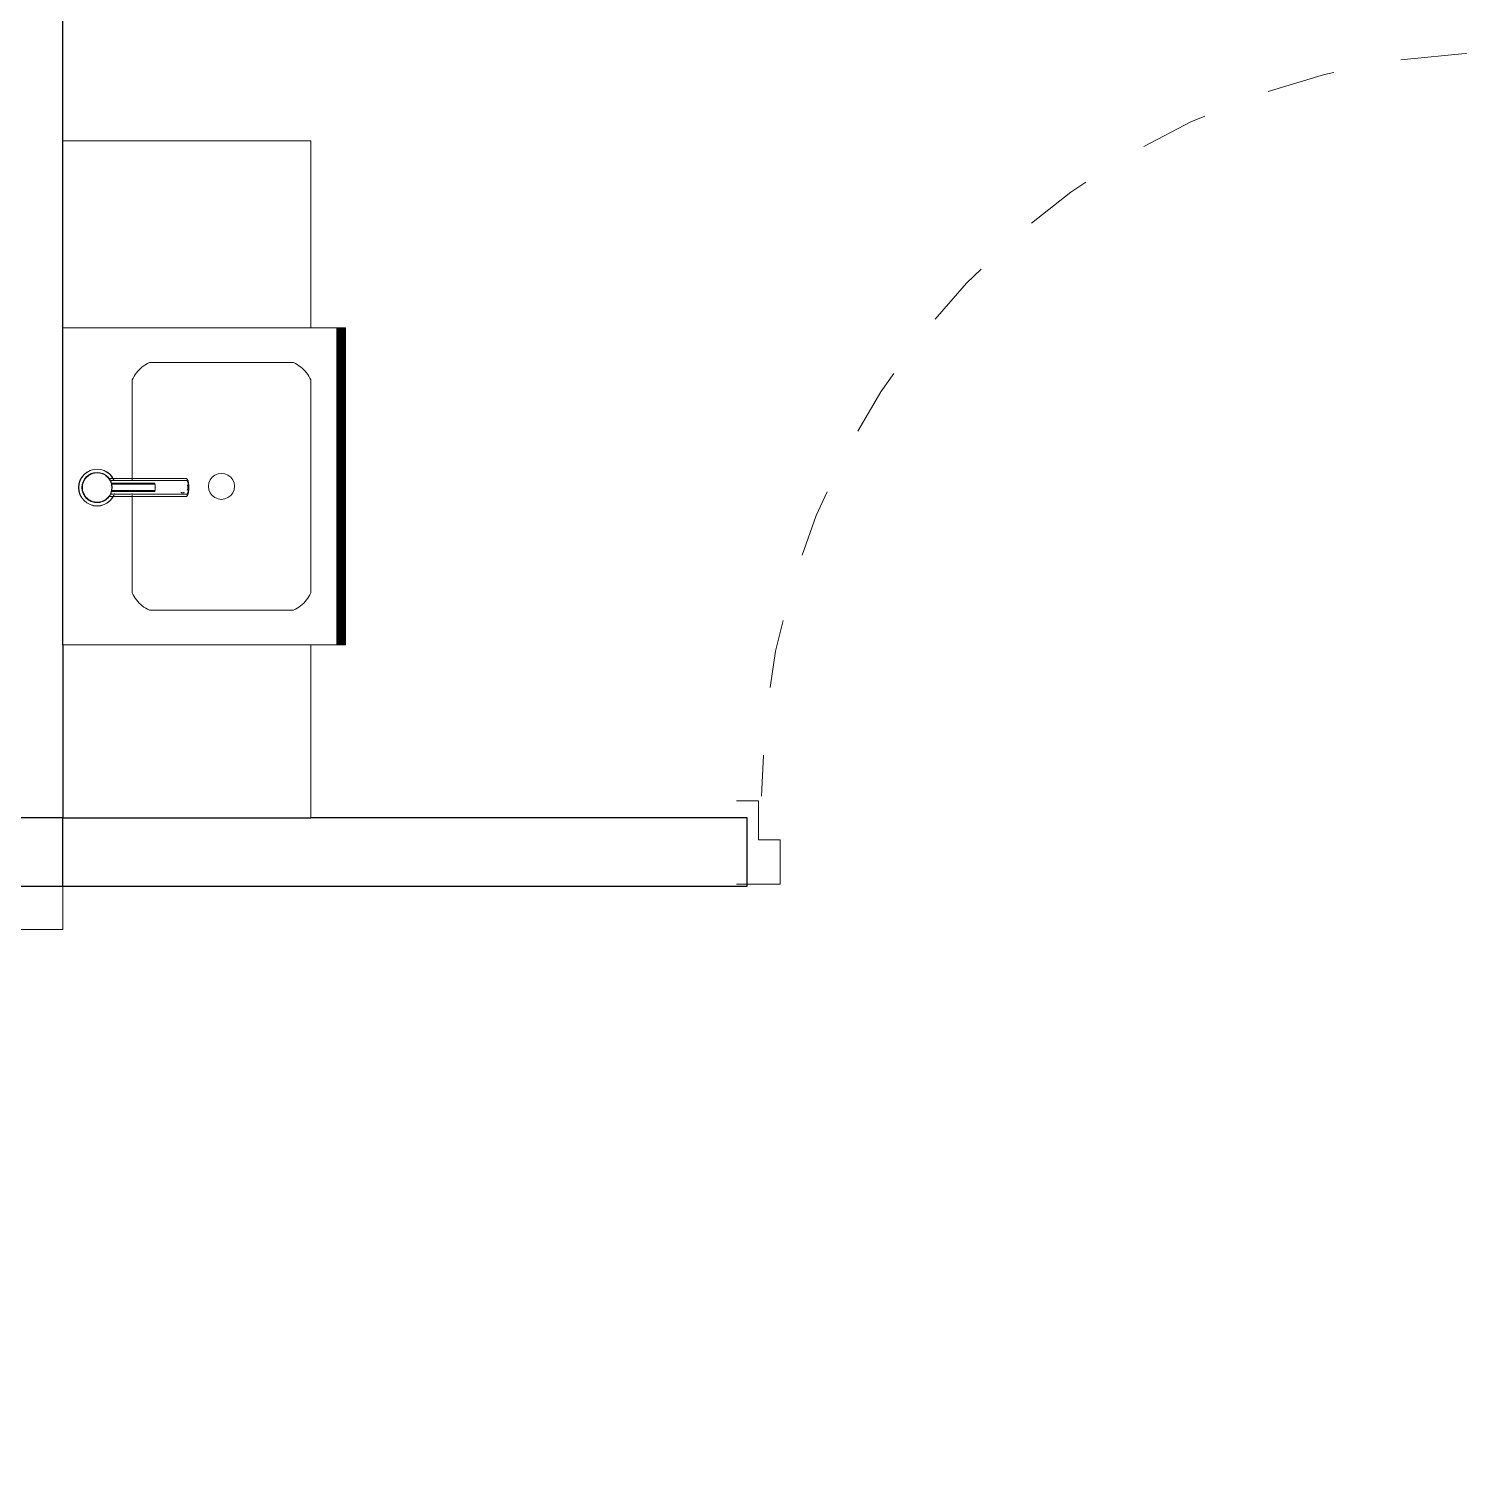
# Model space of a CAD drawing. Header units: metres. Extents: x 6.9 to 88.2, y -7.2 to 15.9.
# Drawn here: x 33.315 to 35.415, y 8.045 to 10.154 of the extents above; entities that cross this region are included whole.
import ezdxf

# ---------------------------------------------------------------- set-up
doc = ezdxf.new("R2010")
doc.units = ezdxf.units.M
doc.linetypes.add('HIDDEN2', pattern=[0.1875, 0.125, -0.0625])
doc.layers.get('0').update_dxf_attribs({"lineweight": 9})
doc.layers.add('A-DOOR', color=1, linetype='Continuous', lineweight=9)
doc.layers.add('walls', color=6, linetype='Continuous')

# ---------------------------------------------------------------- blocks, each defined once
blk = doc.blocks.new('*U39')
at = {"color": 150}
blk.add_lwpolyline([(-0.0277, 0.1), (-0.0277, 0.8947), (-0.0677, 0.8947), (-0.0677, 0.1)], close=True, dxfattribs=at)
for points in [[(-0.85, 0), (-0.7977, 0), (-0.7977, 0.0529), (-0.8239, 0.0529), (-0.8239, 0.1), (-0.85, 0.1)], [(0, 0), (-0.0523, 0), (-0.0523, 0.0529), (-0.0261, 0.0529), (-0.0261, 0.1), (0, 0.1)]]:
    blk.add_lwpolyline(points, dxfattribs=at)
at = {"color": 252, "linetype": 'HIDDEN2', "ltscale": 0.04}
blk.add_arc((-0.0247, 0.0944), 0.7987, 92.8154, 180, dxfattribs=at)
blk = doc.blocks.new('*U41')
at = {"color": 150}
blk.add_lwpolyline([(-0.0277, 0.1), (-0.0277, 0.9947), (-0.0677, 0.9947), (-0.0677, 0.1)], close=True, dxfattribs=at)
for points in [[(-0.95, 0), (-0.8977, 0), (-0.8977, 0.0529), (-0.9239, 0.0529), (-0.9239, 0.1), (-0.95, 0.1)], [(0, 0), (-0.0523, 0), (-0.0523, 0.0529), (-0.0261, 0.0529), (-0.0261, 0.1), (0, 0.1)]]:
    blk.add_lwpolyline(points, dxfattribs=at)
at = {"color": 252, "linetype": 'HIDDEN2', "ltscale": 0.04}
blk.add_arc((-0.0276, 0.1056), 0.8927, 92.8154, 180, dxfattribs=at)
blk = doc.blocks.new('secondfloor')
for p, q in [((33.7295, 9.9895), (33.3655, 9.9895)), ((33.7295, 9.7149), (33.7295, 9.9895)), ((33.3655, 9.7149), (33.7295, 9.7149)), ((33.7295, 9.7149), (33.7676, 9.7149)), ((33.7676, 9.7149), (33.7676, 9.2501)), ((33.7689, 9.7149), (33.7676, 9.7149)), ((33.7703, 9.7149), (33.7689, 9.7149)), ((33.7689, 9.7149), (33.7689, 9.2501)), ((33.7715, 9.7149), (33.7703, 9.7149)), ((33.7703, 9.7149), (33.7703, 9.2501)), ((33.7728, 9.7149), (33.7715, 9.7149)), ((33.7715, 9.7149), (33.7715, 9.2501)), ((33.7739, 9.7149), (33.7728, 9.7149)), ((33.7728, 9.7149), (33.7728, 9.2501)), ((33.7751, 9.7149), (33.7739, 9.7149)), ((33.7739, 9.7149), (33.7739, 9.2501)), ((33.7761, 9.7149), (33.7751, 9.7149)), ((33.7751, 9.7149), (33.7751, 9.2501)), ((33.7771, 9.7149), (33.7761, 9.7149)), ((33.7761, 9.7149), (33.7761, 9.2501)), ((33.778, 9.7149), (33.7771, 9.7149)), ((33.7771, 9.7149), (33.7771, 9.2501)), ((33.7788, 9.7149), (33.778, 9.7149)), ((33.778, 9.7149), (33.778, 9.2501)), ((33.7796, 9.7149), (33.7788, 9.7149)), ((33.7788, 9.7149), (33.7788, 9.2501)), ((33.7803, 9.7149), (33.7796, 9.7149)), ((33.7796, 9.7149), (33.7796, 9.2501)), ((33.7803, 9.7149), (33.7803, 9.2501)), ((33.4821, 9.6577), (33.4846, 9.6595)), ((33.4846, 9.6595), (33.4871, 9.6612)), ((33.4871, 9.6612), (33.4898, 9.6627)), ((33.4898, 9.6627), (33.4925, 9.6641)), ((33.7041, 9.6641), (33.4925, 9.6641)), ((33.7041, 9.6641), (33.7068, 9.6627)), ((33.7068, 9.6627), (33.7095, 9.6612)), ((33.7095, 9.6612), (33.712, 9.6595)), ((33.712, 9.6595), (33.7145, 9.6577)), ((33.4671, 9.6387), (33.4685, 9.6414)), ((33.4671, 9.6387), (33.4671, 9.4939)), ((33.4685, 9.6414), (33.47, 9.6441)), ((33.47, 9.6441), (33.4717, 9.6466)), ((33.4717, 9.6466), (33.4735, 9.6491)), ((33.4735, 9.6491), (33.4755, 9.6514)), ((33.4755, 9.6514), (33.4776, 9.6536)), ((33.4776, 9.6536), (33.4798, 9.6557)), ((33.4798, 9.6557), (33.4821, 9.6577)), ((33.7145, 9.6577), (33.7168, 9.6557)), ((33.7168, 9.6557), (33.719, 9.6536)), ((33.719, 9.6536), (33.7211, 9.6514)), ((33.7211, 9.6514), (33.7231, 9.6491)), ((33.7231, 9.6491), (33.7249, 9.6466)), ((33.7249, 9.6466), (33.7266, 9.6441)), ((33.7266, 9.6441), (33.7281, 9.6414)), ((33.7281, 9.6414), (33.7295, 9.6387)), ((33.7295, 9.6387), (33.7295, 9.3263)), ((33.3907, 9.4911), (33.3891, 9.486)), ((33.3911, 9.491), (33.3895, 9.486)), ((33.3932, 9.4958), (33.3907, 9.4911)), ((33.3935, 9.4956), (33.3911, 9.491)), ((33.3966, 9.5), (33.3932, 9.4958)), ((33.3969, 9.4997), (33.3935, 9.4956)), ((33.3971, 9.493), (33.3952, 9.4892)), ((33.3978, 9.4927), (33.3958, 9.489)), ((33.396, 9.4903), (33.3972, 9.4923)), ((33.396, 9.4903), (33.3967, 9.4917)), ((33.4007, 9.5034), (33.3966, 9.5)), ((33.3967, 9.4917), (33.3973, 9.4929)), ((33.3967, 9.4917), (33.3972, 9.4923)), ((33.4009, 9.503), (33.3969, 9.4997)), ((33.3997, 9.4963), (33.3971, 9.493)), ((33.3972, 9.4923), (33.3982, 9.4938)), ((33.3972, 9.4923), (33.3975, 9.493)), ((33.3973, 9.4929), (33.3998, 9.4962)), ((33.3975, 9.493), (33.3982, 9.4938)), ((33.3985, 9.4935), (33.3978, 9.4927)), ((33.3982, 9.4938), (33.3996, 9.4956)), ((33.3982, 9.4938), (33.3989, 9.4949)), ((33.4, 9.4954), (33.3985, 9.4935)), ((33.3993, 9.4946), (33.3985, 9.4935)), ((33.3989, 9.4949), (33.3996, 9.4956)), ((33.4, 9.4954), (33.3993, 9.4946)), ((33.3996, 9.4956), (33.4009, 9.4969)), ((33.3996, 9.4956), (33.4002, 9.4963)), ((33.4034, 9.4991), (33.3997, 9.4963)), ((33.4001, 9.4963), (33.3997, 9.4963)), ((33.3998, 9.4962), (33.4001, 9.4963)), ((33.4005, 9.496), (33.4, 9.4954)), ((33.4001, 9.4963), (33.4012, 9.4971)), ((33.4002, 9.4963), (33.4001, 9.4963)), ((33.4002, 9.4963), (33.4009, 9.4969)), ((33.4012, 9.4965), (33.4005, 9.496)), ((33.4054, 9.5059), (33.4007, 9.5034)), ((33.4056, 9.5055), (33.4009, 9.503)), ((33.4009, 9.4969), (33.4012, 9.4971)), ((33.403, 9.4981), (33.4012, 9.4965)), ((33.4012, 9.4971), (33.4017, 9.4976)), ((33.4012, 9.4971), (33.4017, 9.4975)), ((33.4019, 9.4973), (33.4012, 9.4965)), ((33.4017, 9.4975), (33.4035, 9.4989)), ((33.4017, 9.4976), (33.4028, 9.4984)), ((33.4017, 9.4975), (33.4028, 9.4984)), ((33.403, 9.4981), (33.4019, 9.4973)), ((33.4028, 9.4984), (33.4039, 9.4992)), ((33.4028, 9.4984), (33.4036, 9.4991)), ((33.4038, 9.4987), (33.403, 9.4981)), ((33.4048, 9.4998), (33.4034, 9.4991)), ((33.4035, 9.4989), (33.4047, 9.4995)), ((33.4036, 9.4991), (33.4039, 9.4992)), ((33.4044, 9.499), (33.4038, 9.4987)), ((33.4039, 9.4992), (33.4042, 9.4994)), ((33.4042, 9.4994), (33.4063, 9.5005)), ((33.4042, 9.4994), (33.4048, 9.4998)), ((33.4066, 9.5002), (33.4044, 9.499)), ((33.405, 9.4995), (33.4044, 9.499)), ((33.407, 9.5011), (33.4048, 9.4998)), ((33.4048, 9.4998), (33.4063, 9.5005)), ((33.4066, 9.5002), (33.405, 9.4995)), ((33.4105, 9.5074), (33.4054, 9.5059)), ((33.4106, 9.507), (33.4056, 9.5055)), ((33.4063, 9.5005), (33.4074, 9.5011)), ((33.4076, 9.5007), (33.4066, 9.5002)), ((33.4109, 9.5024), (33.407, 9.5011)), ((33.4074, 9.501), (33.4109, 9.5021)), ((33.4074, 9.501), (33.4078, 9.5012)), ((33.4074, 9.5011), (33.4078, 9.5012)), ((33.408, 9.5008), (33.4076, 9.5007)), ((33.4078, 9.5012), (33.4104, 9.502)), ((33.4078, 9.5012), (33.4083, 9.5014)), ((33.4106, 9.5016), (33.408, 9.5008)), ((33.4084, 9.5011), (33.408, 9.5008)), ((33.4083, 9.5014), (33.4104, 9.502)), ((33.4106, 9.5016), (33.4084, 9.5011)), ((33.4104, 9.502), (33.4109, 9.5021)), ((33.4158, 9.5079), (33.4105, 9.5074)), ((33.4158, 9.5075), (33.4106, 9.507)), ((33.4116, 9.5019), (33.4106, 9.5016)), ((33.4109, 9.5021), (33.4158, 9.5026)), ((33.4115, 9.5024), (33.4109, 9.5024)), ((33.412, 9.5024), (33.4109, 9.5024)), ((33.4109, 9.5021), (33.4115, 9.5024)), ((33.4115, 9.5024), (33.4118, 9.5024)), ((33.4118, 9.502), (33.4116, 9.5019)), ((33.4118, 9.5024), (33.412, 9.5024)), ((33.4121, 9.502), (33.4118, 9.502)), ((33.412, 9.5024), (33.4158, 9.5028)), ((33.4158, 9.5024), (33.4121, 9.502)), ((33.4211, 9.5074), (33.4158, 9.5079)), ((33.4211, 9.507), (33.4158, 9.5075)), ((33.4158, 9.5028), (33.4197, 9.5024)), ((33.4158, 9.5028), (33.4158, 9.5026)), ((33.4158, 9.5026), (33.4158, 9.5024)), ((33.4158, 9.5026), (33.4201, 9.5021)), ((33.4196, 9.502), (33.4158, 9.5024)), ((33.4198, 9.502), (33.4196, 9.502)), ((33.4197, 9.5024), (33.4199, 9.5024)), ((33.4201, 9.5019), (33.4198, 9.502)), ((33.4201, 9.5024), (33.4199, 9.5024)), ((33.4201, 9.5024), (33.4212, 9.502)), ((33.4201, 9.5021), (33.4242, 9.5009)), ((33.4211, 9.5016), (33.4201, 9.5019)), ((33.4263, 9.5059), (33.4211, 9.5074)), ((33.4261, 9.5055), (33.4211, 9.507)), ((33.4232, 9.5011), (33.4211, 9.5016)), ((33.4237, 9.5008), (33.4211, 9.5016)), ((33.4212, 9.502), (33.4234, 9.5014)), ((33.4238, 9.5012), (33.4212, 9.502)), ((33.4237, 9.5008), (33.4232, 9.5011)), ((33.4234, 9.5014), (33.4238, 9.5012)), ((33.4241, 9.5007), (33.4237, 9.5008)), ((33.4238, 9.5012), (33.4242, 9.501)), ((33.4243, 9.5011), (33.4238, 9.5012)), ((33.4279, 9.4987), (33.4241, 9.5007)), ((33.4253, 9.5006), (33.4243, 9.5011)), ((33.4253, 9.5006), (33.4269, 9.4998)), ((33.4275, 9.4994), (33.4253, 9.5006)), ((33.4307, 9.503), (33.4261, 9.5055)), ((33.431, 9.5034), (33.4263, 9.5059)), ((33.4269, 9.4998), (33.4275, 9.4994)), ((33.4281, 9.4991), (33.4275, 9.4994)), ((33.4279, 9.4987), (33.4279, 9.4987)), ((33.4286, 9.4981), (33.4279, 9.4987)), ((33.4279, 9.4987), (33.4279, 9.4987)), ((33.428, 9.499), (33.4289, 9.4984)), ((33.428, 9.4989), (33.4313, 9.4962)), ((33.4289, 9.4984), (33.4281, 9.4991)), ((33.4287, 9.498), (33.4286, 9.4981)), ((33.4297, 9.4973), (33.4287, 9.498)), ((33.4304, 9.4966), (33.4287, 9.498)), ((33.4289, 9.4984), (33.43, 9.4976)), ((33.4308, 9.4969), (33.4289, 9.4984)), ((33.4304, 9.4966), (33.4297, 9.4973)), ((33.43, 9.4976), (33.4308, 9.4969)), ((33.4305, 9.4965), (33.4304, 9.4966)), ((33.4311, 9.496), (33.4305, 9.4965)), ((33.4348, 9.4997), (33.4307, 9.503)), ((33.4314, 9.4963), (33.4308, 9.4969)), ((33.4308, 9.4969), (33.432, 9.4957)), ((33.4351, 9.5), (33.431, 9.5034)), ((33.4312, 9.496), (33.4311, 9.496)), ((33.4317, 9.4954), (33.4312, 9.496)), ((33.4313, 9.4962), (33.4332, 9.4939)), ((33.432, 9.4957), (33.4314, 9.4963)), ((33.4317, 9.4953), (33.4317, 9.4954)), ((33.4324, 9.4946), (33.4317, 9.4953)), ((33.4329, 9.4939), (33.4317, 9.4953)), ((33.432, 9.4957), (33.4327, 9.4949)), ((33.4335, 9.4939), (33.432, 9.4957)), ((33.4329, 9.4939), (33.4324, 9.4946)), ((33.4327, 9.4949), (33.4335, 9.4939)), ((33.4329, 9.4939), (33.4329, 9.4939)), ((33.4329, 9.4939), (33.4332, 9.4939)), ((33.4332, 9.4935), (33.4329, 9.4939)), ((33.4332, 9.4939), (33.434, 9.4929)), ((33.4332, 9.4939), (33.4335, 9.4939)), ((33.4338, 9.4927), (33.4332, 9.4935)), ((33.4335, 9.4939), (33.4335, 9.4938)), ((33.4335, 9.4939), (33.4391, 9.4939)), ((33.4342, 9.493), (33.4335, 9.4938)), ((33.4335, 9.4938), (33.4345, 9.4924)), ((33.4341, 9.4922), (33.4338, 9.4927)), ((33.434, 9.4929), (33.435, 9.4909)), ((33.4342, 9.4921), (33.4341, 9.4922)), ((33.4345, 9.4924), (33.4342, 9.493)), ((33.4346, 9.4915), (33.4342, 9.4921)), ((33.4348, 9.4909), (33.4342, 9.4921)), ((33.4345, 9.4924), (33.4349, 9.4917)), ((33.4353, 9.4909), (33.4345, 9.4924)), ((33.4349, 9.4909), (33.4346, 9.4915)), ((33.4381, 9.4956), (33.4348, 9.4997)), ((33.4348, 9.4909), (33.4349, 9.4909)), ((33.4352, 9.4902), (33.4348, 9.4909)), ((33.4349, 9.4917), (33.4353, 9.4909)), ((33.4352, 9.4902), (33.4349, 9.4909)), ((33.4349, 9.4909), (33.435, 9.4909)), ((33.435, 9.4909), (33.436, 9.4891)), ((33.435, 9.4909), (33.4353, 9.4909)), ((33.4385, 9.4958), (33.4351, 9.5)), ((33.4357, 9.4902), (33.4353, 9.4909)), ((33.4353, 9.4909), (33.4406, 9.4909)), ((33.4391, 9.4939), (33.4381, 9.4956)), ((33.4395, 9.4939), (33.4385, 9.4958)), ((33.4406, 9.491), (33.4391, 9.4939)), ((33.4391, 9.4939), (33.4395, 9.4939)), ((33.441, 9.4911), (33.4395, 9.4939)), ((33.4395, 9.4939), (33.4671, 9.4939)), ((33.4406, 9.4909), (33.4406, 9.491)), ((33.4407, 9.4906), (33.4406, 9.4909)), ((33.4406, 9.4909), (33.4411, 9.4909)), ((33.4411, 9.4909), (33.441, 9.4911)), ((33.4412, 9.4906), (33.4411, 9.4909)), ((33.4411, 9.4909), (33.4671, 9.4909)), ((33.4671, 9.4939), (33.4671, 9.4909)), ((33.4671, 9.4939), (33.5475, 9.4939)), ((33.4671, 9.4909), (33.4671, 9.4906)), ((33.4671, 9.4909), (33.5481, 9.4909)), ((33.5477, 9.4937), (33.5475, 9.4939)), ((33.5475, 9.4939), (33.5475, 9.4937)), ((33.5475, 9.4937), (33.5475, 9.4931)), ((33.5475, 9.4931), (33.5478, 9.4921)), ((33.5479, 9.4932), (33.5477, 9.4937)), ((33.5478, 9.4921), (33.548, 9.4912)), ((33.5479, 9.4932), (33.5479, 9.4932)), ((33.5479, 9.4932), (33.5479, 9.493)), ((33.548, 9.4931), (33.5479, 9.4932)), ((33.5479, 9.493), (33.548, 9.4925)), ((33.5484, 9.4921), (33.548, 9.4931)), ((33.5481, 9.493), (33.548, 9.4931)), ((33.548, 9.4925), (33.5481, 9.4917)), ((33.548, 9.4912), (33.5481, 9.4909)), ((33.5484, 9.4925), (33.5481, 9.493)), ((33.5481, 9.4917), (33.5483, 9.4909)), ((33.5481, 9.4909), (33.5481, 9.4906)), ((33.5484, 9.4906), (33.5481, 9.4909)), ((33.5481, 9.4909), (33.5483, 9.4909)), ((33.5483, 9.4909), (33.5484, 9.4906)), ((33.5483, 9.4909), (33.5489, 9.4909)), ((33.5487, 9.4917), (33.5484, 9.4925)), ((33.5487, 9.4912), (33.5484, 9.4921)), ((33.5491, 9.4909), (33.5487, 9.4917)), ((33.5489, 9.4909), (33.5487, 9.4912)), ((33.5492, 9.4906), (33.5489, 9.4909)), ((33.549, 9.4906), (33.5489, 9.4909)), ((33.5492, 9.4906), (33.5491, 9.4909)), ((33.5799, 9.4874), (33.5818, 9.492)), ((33.5818, 9.492), (33.5848, 9.4959)), ((33.5848, 9.4959), (33.5888, 9.499)), ((33.5888, 9.499), (33.5934, 9.5009)), ((33.5934, 9.5009), (33.5983, 9.5015)), ((33.5983, 9.5015), (33.6032, 9.5009)), ((33.6032, 9.5009), (33.6078, 9.499)), ((33.6078, 9.499), (33.6118, 9.4959)), ((33.6118, 9.4959), (33.6148, 9.492)), ((33.6148, 9.492), (33.6167, 9.4874)), ((33.3891, 9.486), (33.3886, 9.4807)), ((33.3886, 9.4807), (33.3891, 9.4754)), ((33.3895, 9.486), (33.389, 9.4807)), ((33.389, 9.4807), (33.3895, 9.4755)), ((33.3891, 9.4754), (33.3907, 9.4703)), ((33.3895, 9.4755), (33.3911, 9.4705)), ((33.3907, 9.4703), (33.3932, 9.4656)), ((33.3911, 9.4705), (33.3935, 9.4658)), ((33.394, 9.485), (33.3936, 9.4807)), ((33.3936, 9.4807), (33.394, 9.4764)), ((33.3938, 9.4807), (33.3941, 9.4846)), ((33.3938, 9.4807), (33.3941, 9.4846)), ((33.3941, 9.4769), (33.3938, 9.4807)), ((33.3941, 9.4769), (33.3938, 9.4807)), ((33.3952, 9.4892), (33.394, 9.485)), ((33.394, 9.4764), (33.3952, 9.4723)), ((33.3941, 9.4846), (33.3942, 9.485)), ((33.3942, 9.4765), (33.3941, 9.4769)), ((33.3942, 9.485), (33.3943, 9.4853)), ((33.3942, 9.485), (33.3942, 9.485)), ((33.3942, 9.485), (33.3942, 9.485)), ((33.3945, 9.4845), (33.3942, 9.4807)), ((33.3942, 9.4807), (33.3945, 9.477)), ((33.3942, 9.4764), (33.3942, 9.4765)), ((33.3942, 9.4765), (33.3942, 9.4765)), ((33.3943, 9.4761), (33.3942, 9.4764)), ((33.3943, 9.4853), (33.3946, 9.4862)), ((33.3946, 9.4752), (33.3943, 9.4761)), ((33.3946, 9.4847), (33.3945, 9.4845)), ((33.3945, 9.477), (33.3946, 9.4767)), ((33.3946, 9.4862), (33.3948, 9.4871)), ((33.3949, 9.486), (33.3946, 9.4849)), ((33.3946, 9.4849), (33.3946, 9.4847)), ((33.3946, 9.4767), (33.3946, 9.4765)), ((33.3946, 9.4765), (33.3949, 9.4755)), ((33.3948, 9.4743), (33.3946, 9.4752)), ((33.3948, 9.4871), (33.3952, 9.4885)), ((33.3948, 9.4871), (33.3951, 9.4883)), ((33.3951, 9.4732), (33.3948, 9.4743)), ((33.3952, 9.4729), (33.3948, 9.4743)), ((33.3957, 9.4886), (33.3949, 9.486)), ((33.3955, 9.4881), (33.3949, 9.486)), ((33.3949, 9.4755), (33.3955, 9.4733)), ((33.3949, 9.4755), (33.3957, 9.4729)), ((33.3951, 9.4883), (33.3952, 9.4885)), ((33.3952, 9.4729), (33.3951, 9.4732)), ((33.3952, 9.4885), (33.3953, 9.4887)), ((33.3953, 9.4727), (33.3952, 9.4729)), ((33.3952, 9.4723), (33.3971, 9.4685)), ((33.3955, 9.4723), (33.3952, 9.4723)), ((33.3953, 9.4887), (33.3955, 9.4891)), ((33.3953, 9.4887), (33.3954, 9.4891)), ((33.3954, 9.4724), (33.3953, 9.4727)), ((33.396, 9.4712), (33.3953, 9.4727)), ((33.3954, 9.4891), (33.3955, 9.4892)), ((33.3955, 9.4723), (33.3954, 9.4724)), ((33.3955, 9.4892), (33.396, 9.4903)), ((33.3957, 9.4886), (33.3955, 9.4881)), ((33.3955, 9.4733), (33.3957, 9.4729)), ((33.396, 9.4712), (33.3955, 9.4723)), ((33.3957, 9.4895), (33.396, 9.4903)), ((33.3958, 9.489), (33.3957, 9.4886)), ((33.3957, 9.4729), (33.3958, 9.4724)), ((33.3958, 9.4724), (33.3964, 9.4715)), ((33.3967, 9.4698), (33.396, 9.4712)), ((33.3972, 9.4691), (33.396, 9.4712)), ((33.3964, 9.4715), (33.3971, 9.4699)), ((33.3964, 9.4715), (33.3975, 9.4693)), ((33.3967, 9.4698), (33.3967, 9.4698)), ((33.3971, 9.4699), (33.3975, 9.4693)), ((33.4338, 9.4687), (33.4358, 9.4724)), ((33.4345, 9.4691), (33.4354, 9.4708)), ((33.4349, 9.4697), (33.4345, 9.4691)), ((33.4354, 9.4708), (33.4349, 9.4697)), ((33.4353, 9.49), (33.4352, 9.4902)), ((33.4358, 9.489), (33.4353, 9.49)), ((33.4354, 9.4708), (33.4362, 9.4723)), ((33.4354, 9.4708), (33.4407, 9.4708)), ((33.4362, 9.4892), (33.4357, 9.4902)), ((33.4357, 9.4902), (33.4363, 9.4887)), ((33.4358, 9.489), (33.4358, 9.489)), ((33.4359, 9.4886), (33.4358, 9.489)), ((33.4358, 9.4724), (33.4359, 9.4729)), ((33.436, 9.4886), (33.4359, 9.4886)), ((33.4359, 9.4729), (33.4366, 9.4749)), ((33.4359, 9.4729), (33.4362, 9.4733)), ((33.436, 9.4891), (33.4367, 9.4869)), ((33.4362, 9.4881), (33.436, 9.4886)), ((33.4365, 9.4869), (33.436, 9.4886)), ((33.4368, 9.4749), (33.436, 9.4724)), ((33.4363, 9.4887), (33.4362, 9.4892)), ((33.4365, 9.4869), (33.4362, 9.4881)), ((33.4362, 9.4733), (33.4366, 9.4749)), ((33.4363, 9.4727), (33.4362, 9.4723)), ((33.4362, 9.4723), (33.4363, 9.4727)), ((33.4363, 9.4887), (33.4366, 9.4883)), ((33.4369, 9.4869), (33.4363, 9.4887)), ((33.4363, 9.4727), (33.437, 9.4749)), ((33.4366, 9.4732), (33.4363, 9.4727)), ((33.4367, 9.4861), (33.4365, 9.4869)), ((33.4365, 9.4869), (33.4367, 9.4869)), ((33.4366, 9.4883), (33.4369, 9.4869)), ((33.4366, 9.4749), (33.4367, 9.4752)), ((33.437, 9.4749), (33.4366, 9.4732)), ((33.4368, 9.4749), (33.4366, 9.4749)), ((33.4367, 9.4869), (33.4371, 9.4855)), ((33.4367, 9.4869), (33.4369, 9.4869)), ((33.4367, 9.486), (33.4367, 9.4861)), ((33.4369, 9.4855), (33.4367, 9.486)), ((33.4367, 9.4752), (33.437, 9.4762)), ((33.4369, 9.4752), (33.4368, 9.4749)), ((33.437, 9.4749), (33.4368, 9.4749)), ((33.4369, 9.4869), (33.5001, 9.4869)), ((33.4373, 9.4855), (33.4369, 9.4869)), ((33.4369, 9.4854), (33.4369, 9.4855)), ((33.4369, 9.4855), (33.4371, 9.4855)), ((33.4371, 9.4849), (33.4369, 9.4854)), ((33.437, 9.4762), (33.4371, 9.4765)), ((33.4372, 9.4762), (33.437, 9.4757)), ((33.437, 9.4762), (33.4372, 9.4762)), ((33.437, 9.4749), (33.4374, 9.4762)), ((33.5001, 9.4749), (33.437, 9.4749)), ((33.4371, 9.4855), (33.4371, 9.4854)), ((33.4371, 9.4855), (33.4373, 9.4855)), ((33.4375, 9.4807), (33.4371, 9.4849)), ((33.4371, 9.4768), (33.4375, 9.4807)), ((33.4371, 9.4767), (33.4371, 9.4768)), ((33.4371, 9.4765), (33.4371, 9.4767)), ((33.4373, 9.4768), (33.4372, 9.4765)), ((33.4372, 9.4765), (33.4372, 9.4762)), ((33.4372, 9.4762), (33.4374, 9.4762)), ((33.4373, 9.4855), (33.4373, 9.4854)), ((33.4374, 9.4854), (33.4373, 9.4855)), ((33.4373, 9.4855), (33.5005, 9.4855)), ((33.4373, 9.4854), (33.4375, 9.485)), ((33.4374, 9.4762), (33.4375, 9.4764)), ((33.4374, 9.4762), (33.5005, 9.4762)), ((33.4375, 9.485), (33.4379, 9.4807)), ((33.4379, 9.4807), (33.4375, 9.4768)), ((33.4375, 9.4766), (33.4375, 9.4768)), ((33.4375, 9.4764), (33.4375, 9.4766)), ((33.4392, 9.4678), (33.4401, 9.4696)), ((33.4397, 9.4678), (33.4406, 9.4696)), ((33.4407, 9.4708), (33.4411, 9.472)), ((33.4407, 9.4708), (33.4411, 9.4708)), ((33.4411, 9.4708), (33.4415, 9.472)), ((33.4411, 9.4708), (33.4671, 9.4708)), ((33.4671, 9.472), (33.4671, 9.4708)), ((33.5481, 9.4708), (33.4671, 9.4708)), ((33.4671, 9.4696), (33.4671, 9.4678)), ((33.5001, 9.4868), (33.5001, 9.4869)), ((33.5001, 9.4868), (33.5003, 9.4866)), ((33.5001, 9.4868), (33.5005, 9.4857)), ((33.5005, 9.4761), (33.5001, 9.4749)), ((33.5003, 9.4752), (33.5001, 9.4749)), ((33.5001, 9.4749), (33.5001, 9.4749)), ((33.5003, 9.4865), (33.5003, 9.4866)), ((33.5005, 9.4859), (33.5003, 9.4865)), ((33.5005, 9.4759), (33.5003, 9.4752)), ((33.5003, 9.4752), (33.5003, 9.4752)), ((33.5005, 9.4859), (33.5006, 9.4857)), ((33.5005, 9.4857), (33.5005, 9.4855)), ((33.5005, 9.4855), (33.5006, 9.4854)), ((33.5007, 9.4854), (33.5005, 9.4855)), ((33.5005, 9.4762), (33.5006, 9.4764)), ((33.5007, 9.4763), (33.5005, 9.4762)), ((33.5005, 9.4761), (33.5005, 9.4762)), ((33.5005, 9.4759), (33.5006, 9.4761)), ((33.5006, 9.4856), (33.5006, 9.4857)), ((33.5007, 9.4855), (33.5006, 9.4856)), ((33.5006, 9.4855), (33.5006, 9.4856)), ((33.5006, 9.4855), (33.5007, 9.4854)), ((33.5006, 9.4854), (33.5007, 9.4853)), ((33.5006, 9.4764), (33.5007, 9.4765)), ((33.5007, 9.4763), (33.5006, 9.4761)), ((33.5007, 9.4763), (33.5006, 9.4762)), ((33.5006, 9.4761), (33.5006, 9.4762)), ((33.5006, 9.4761), (33.5006, 9.4761)), ((33.5007, 9.4854), (33.5007, 9.4855)), ((33.5007, 9.4854), (33.5007, 9.4853)), ((33.5007, 9.4853), (33.5007, 9.4854)), ((33.5007, 9.4854), (33.5007, 9.4854)), ((33.5008, 9.485), (33.5007, 9.4853)), ((33.5007, 9.4853), (33.5007, 9.4853)), ((33.5008, 9.4767), (33.5007, 9.4765)), ((33.5007, 9.4765), (33.5007, 9.4764)), ((33.5007, 9.4764), (33.5007, 9.4765)), ((33.5007, 9.4765), (33.5007, 9.4765)), ((33.5007, 9.4764), (33.5007, 9.4763)), ((33.5007, 9.4763), (33.5007, 9.4763)), ((33.5008, 9.485), (33.5008, 9.485)), ((33.5008, 9.485), (33.5008, 9.485)), ((33.5008, 9.485), (33.5008, 9.485)), ((33.5008, 9.485), (33.5008, 9.4849)), ((33.5008, 9.4849), (33.5008, 9.485)), ((33.5008, 9.4849), (33.5009, 9.4845)), ((33.5008, 9.4768), (33.5009, 9.4772)), ((33.5008, 9.4767), (33.5008, 9.4768)), ((33.5008, 9.4768), (33.5008, 9.4767)), ((33.5008, 9.4768), (33.5008, 9.4768)), ((33.5008, 9.4768), (33.5008, 9.4768)), ((33.5008, 9.4767), (33.5008, 9.4767)), ((33.5009, 9.4845), (33.5009, 9.4843)), ((33.501, 9.4844), (33.5009, 9.4845)), ((33.5009, 9.4845), (33.5009, 9.4845)), ((33.501, 9.4835), (33.5009, 9.4843)), ((33.5009, 9.4843), (33.5011, 9.4835)), ((33.5009, 9.4774), (33.501, 9.4782)), ((33.5009, 9.4773), (33.501, 9.4774)), ((33.5009, 9.4774), (33.5009, 9.4773)), ((33.5009, 9.4772), (33.5009, 9.4773)), ((33.501, 9.4844), (33.5011, 9.4835)), ((33.5011, 9.4827), (33.501, 9.4835)), ((33.501, 9.4782), (33.5011, 9.4791)), ((33.5011, 9.4782), (33.501, 9.4774)), ((33.5012, 9.4827), (33.5011, 9.4835)), ((33.5012, 9.4818), (33.5011, 9.4827)), ((33.5011, 9.4791), (33.5012, 9.48)), ((33.5012, 9.4791), (33.5011, 9.4782)), ((33.5012, 9.4827), (33.5012, 9.4818)), ((33.5013, 9.4809), (33.5012, 9.4818)), ((33.5012, 9.4809), (33.5012, 9.4818)), ((33.5012, 9.48), (33.5012, 9.4809)), ((33.5013, 9.4809), (33.5012, 9.48)), ((33.5012, 9.48), (33.5012, 9.4791)), ((33.5396, 9.4731), (33.5388, 9.4733)), ((33.539, 9.4733), (33.5398, 9.4731)), ((33.5394, 9.4733), (33.5399, 9.4732)), ((33.5398, 9.4731), (33.5396, 9.4731)), ((33.5411, 9.4729), (33.5398, 9.4731)), ((33.5399, 9.4732), (33.5414, 9.473)), ((33.5412, 9.4729), (33.5411, 9.4729)), ((33.5413, 9.4729), (33.5412, 9.4729)), ((33.5426, 9.4731), (33.5413, 9.4729)), ((33.5414, 9.473), (33.5428, 9.4732)), ((33.5428, 9.4732), (33.5426, 9.4731)), ((33.5426, 9.4731), (33.5429, 9.4731)), ((33.5428, 9.4732), (33.5434, 9.4733)), ((33.5429, 9.4731), (33.5437, 9.4733)), ((33.5435, 9.4733), (33.5434, 9.4733)), ((33.5478, 9.4696), (33.5475, 9.4686)), ((33.548, 9.4705), (33.5478, 9.4696)), ((33.5481, 9.4708), (33.548, 9.4705)), ((33.548, 9.4692), (33.5481, 9.47)), ((33.548, 9.4686), (33.5484, 9.4696)), ((33.5484, 9.4903), (33.5481, 9.4906)), ((33.5481, 9.477), (33.5485, 9.4777)), ((33.5481, 9.4711), (33.5484, 9.4714)), ((33.5484, 9.4711), (33.5481, 9.4708)), ((33.5481, 9.4711), (33.5481, 9.4708)), ((33.5481, 9.47), (33.5483, 9.4708)), ((33.5481, 9.4708), (33.5483, 9.4708)), ((33.5485, 9.4837), (33.5482, 9.4844)), ((33.5484, 9.4836), (33.5482, 9.4841)), ((33.5482, 9.4838), (33.5483, 9.4837)), ((33.5482, 9.4772), (33.5484, 9.4778)), ((33.5483, 9.4777), (33.5482, 9.4775)), ((33.5483, 9.4837), (33.5487, 9.4822)), ((33.5487, 9.4792), (33.5483, 9.4777)), ((33.5484, 9.4711), (33.5483, 9.4708)), ((33.5483, 9.4708), (33.5489, 9.4708)), ((33.5484, 9.4906), (33.5487, 9.4897)), ((33.5484, 9.4906), (33.5484, 9.4903)), ((33.5484, 9.4903), (33.5486, 9.4897)), ((33.5489, 9.4822), (33.5484, 9.4836)), ((33.5484, 9.4778), (33.5489, 9.4792)), ((33.5486, 9.472), (33.5484, 9.4714)), ((33.5484, 9.4711), (33.5487, 9.472)), ((33.5484, 9.4714), (33.5484, 9.4711)), ((33.5484, 9.4696), (33.5487, 9.4705)), ((33.5484, 9.4692), (33.5487, 9.47)), ((33.549, 9.4822), (33.5485, 9.4837)), ((33.5485, 9.4777), (33.549, 9.4792)), ((33.5486, 9.4897), (33.5489, 9.4884)), ((33.5489, 9.4733), (33.5486, 9.472)), ((33.549, 9.4884), (33.5487, 9.4897)), ((33.5487, 9.4822), (33.5489, 9.4807)), ((33.5489, 9.4807), (33.5487, 9.4792)), ((33.5487, 9.472), (33.549, 9.4733)), ((33.5487, 9.47), (33.5491, 9.4708)), ((33.5487, 9.4705), (33.5489, 9.4708)), ((33.5492, 9.4866), (33.5489, 9.4884)), ((33.549, 9.4807), (33.5489, 9.4822)), ((33.5489, 9.4792), (33.549, 9.4807)), ((33.5489, 9.4733), (33.5492, 9.4751)), ((33.5489, 9.4708), (33.549, 9.4711)), ((33.5492, 9.4711), (33.5489, 9.4708)), ((33.549, 9.4906), (33.5492, 9.4903)), ((33.549, 9.4884), (33.5492, 9.4866)), ((33.5491, 9.4807), (33.549, 9.4822)), ((33.549, 9.4792), (33.5491, 9.4807)), ((33.549, 9.4733), (33.5492, 9.4751)), ((33.549, 9.4711), (33.5492, 9.4714)), ((33.5492, 9.4711), (33.5491, 9.4708)), ((33.5492, 9.4903), (33.5492, 9.4906)), ((33.5492, 9.4906), (33.5495, 9.4897)), ((33.5492, 9.4903), (33.5494, 9.4897)), ((33.5494, 9.4847), (33.5492, 9.4866)), ((33.5494, 9.4847), (33.5492, 9.4866)), ((33.5492, 9.4751), (33.5494, 9.477)), ((33.5494, 9.477), (33.5492, 9.4751)), ((33.5494, 9.472), (33.5492, 9.4714)), ((33.5492, 9.4711), (33.5495, 9.472)), ((33.5492, 9.4714), (33.5492, 9.4711)), ((33.5494, 9.4897), (33.5497, 9.4884)), ((33.5495, 9.4828), (33.5494, 9.4847)), ((33.5494, 9.4847), (33.5496, 9.4828)), ((33.5494, 9.477), (33.5495, 9.4789)), ((33.5494, 9.477), (33.5496, 9.4789)), ((33.5497, 9.4733), (33.5494, 9.472)), ((33.5498, 9.4884), (33.5495, 9.4897)), ((33.5495, 9.4808), (33.5495, 9.4828)), ((33.5495, 9.4789), (33.5495, 9.4808)), ((33.5498, 9.4733), (33.5495, 9.472)), ((33.5496, 9.4808), (33.5496, 9.4828)), ((33.5496, 9.4808), (33.5496, 9.4789)), ((33.55, 9.4866), (33.5497, 9.4884)), ((33.5497, 9.4733), (33.55, 9.4751)), ((33.5498, 9.4884), (33.5501, 9.4866)), ((33.5501, 9.4751), (33.5498, 9.4733)), ((33.5502, 9.4847), (33.55, 9.4866)), ((33.55, 9.4751), (33.5502, 9.477)), ((33.5503, 9.4847), (33.5501, 9.4866)), ((33.5503, 9.477), (33.5501, 9.4751)), ((33.5503, 9.4828), (33.5502, 9.4847)), ((33.5502, 9.477), (33.5503, 9.4789)), ((33.5503, 9.4847), (33.5504, 9.4828)), ((33.5504, 9.4808), (33.5503, 9.4828)), ((33.5504, 9.4789), (33.5503, 9.477)), ((33.5504, 9.4808), (33.5504, 9.4828)), ((33.5504, 9.4808), (33.5504, 9.4789)), ((33.5792, 9.4825), (33.5799, 9.4874)), ((33.5799, 9.4775), (33.5792, 9.4825)), ((33.5818, 9.473), (33.5799, 9.4775)), ((33.5848, 9.469), (33.5818, 9.473)), ((33.6148, 9.473), (33.6118, 9.469)), ((33.6167, 9.4775), (33.6148, 9.473)), ((33.6167, 9.4874), (33.6173, 9.4825)), ((33.6173, 9.4825), (33.6167, 9.4775)), ((33.3932, 9.4656), (33.3966, 9.4615)), ((33.3935, 9.4658), (33.3969, 9.4618)), ((33.3966, 9.4615), (33.4007, 9.4581)), ((33.3972, 9.4691), (33.3968, 9.4695)), ((33.3969, 9.4618), (33.4009, 9.4584)), ((33.3971, 9.4685), (33.3997, 9.4651)), ((33.3974, 9.4685), (33.3971, 9.4685)), ((33.3975, 9.4685), (33.3972, 9.4691)), ((33.3982, 9.4676), (33.3972, 9.4691)), ((33.3987, 9.4668), (33.3974, 9.4685)), ((33.3975, 9.4685), (33.3974, 9.4685)), ((33.3975, 9.4693), (33.3978, 9.4687)), ((33.3982, 9.4676), (33.3975, 9.4685)), ((33.3978, 9.4687), (33.3985, 9.4679)), ((33.3989, 9.4665), (33.3982, 9.4676)), ((33.3996, 9.4658), (33.3982, 9.4676)), ((33.3985, 9.4679), (33.3993, 9.4668)), ((33.3985, 9.4679), (33.4, 9.4661)), ((33.3996, 9.4658), (33.3989, 9.4665)), ((33.3993, 9.4668), (33.4, 9.4661)), ((33.4002, 9.4651), (33.3996, 9.4658)), ((33.4009, 9.4645), (33.3996, 9.4658)), ((33.3997, 9.4651), (33.4034, 9.4624)), ((33.4001, 9.4651), (33.3997, 9.4651)), ((33.4, 9.4661), (33.4005, 9.4654)), ((33.4002, 9.4651), (33.4001, 9.4651)), ((33.4012, 9.4643), (33.4001, 9.4651)), ((33.4009, 9.4645), (33.4002, 9.4651)), ((33.4005, 9.4654), (33.4012, 9.4649)), ((33.4007, 9.4581), (33.4054, 9.4556)), ((33.4012, 9.4643), (33.4009, 9.4645)), ((33.4009, 9.4584), (33.4056, 9.456)), ((33.4012, 9.4649), (33.4019, 9.4642)), ((33.4012, 9.4649), (33.403, 9.4634)), ((33.4017, 9.4638), (33.4012, 9.4643)), ((33.4017, 9.4639), (33.4012, 9.4643)), ((33.4035, 9.4626), (33.4017, 9.4639)), ((33.4028, 9.4631), (33.4017, 9.4639)), ((33.4028, 9.4631), (33.4017, 9.4638)), ((33.4019, 9.4642), (33.403, 9.4634)), ((33.4036, 9.4624), (33.4028, 9.4631)), ((33.4042, 9.4621), (33.4028, 9.4631)), ((33.403, 9.4634), (33.4038, 9.4627)), ((33.4034, 9.4624), (33.4048, 9.4616)), ((33.4071, 9.4606), (33.4035, 9.4626)), ((33.4042, 9.4621), (33.4036, 9.4624)), ((33.4038, 9.4627), (33.4044, 9.4624)), ((33.4048, 9.4616), (33.4042, 9.4621)), ((33.4063, 9.4609), (33.4042, 9.4621)), ((33.4044, 9.4624), (33.405, 9.462)), ((33.4044, 9.4624), (33.4066, 9.4613)), ((33.4063, 9.4609), (33.4048, 9.4616)), ((33.4048, 9.4616), (33.407, 9.4603)), ((33.405, 9.462), (33.4066, 9.4613)), ((33.4054, 9.4556), (33.4105, 9.454)), ((33.4056, 9.456), (33.4106, 9.4544)), ((33.4074, 9.4603), (33.4063, 9.4609)), ((33.4071, 9.4606), (33.4063, 9.4609)), ((33.4066, 9.4613), (33.4076, 9.4607)), ((33.407, 9.4603), (33.4109, 9.4591)), ((33.4074, 9.4603), (33.407, 9.4603)), ((33.4109, 9.4593), (33.4071, 9.4606)), ((33.4078, 9.4602), (33.4071, 9.4606)), ((33.4078, 9.4602), (33.4074, 9.4603)), ((33.4076, 9.4607), (33.408, 9.4606)), ((33.4083, 9.46), (33.4078, 9.4602)), ((33.4104, 9.4594), (33.4078, 9.4602)), ((33.408, 9.4606), (33.4084, 9.4604)), ((33.408, 9.4606), (33.4106, 9.4598)), ((33.4104, 9.4594), (33.4083, 9.46)), ((33.4084, 9.4604), (33.4106, 9.4598)), ((33.4109, 9.4593), (33.4104, 9.4594)), ((33.4105, 9.454), (33.4158, 9.4535)), ((33.4106, 9.4598), (33.4116, 9.4595)), ((33.4106, 9.4544), (33.4158, 9.4539)), ((33.4158, 9.4589), (33.4109, 9.4593)), ((33.4115, 9.4591), (33.4109, 9.4593)), ((33.4115, 9.4591), (33.4109, 9.4591)), ((33.4109, 9.4591), (33.412, 9.459)), ((33.4118, 9.4591), (33.4115, 9.4591)), ((33.4116, 9.4595), (33.4118, 9.4595)), ((33.4118, 9.4595), (33.4121, 9.4594)), ((33.412, 9.459), (33.4118, 9.4591)), ((33.4158, 9.4587), (33.412, 9.459)), ((33.4121, 9.4594), (33.4158, 9.4591)), ((33.4158, 9.4591), (33.4196, 9.4594)), ((33.4201, 9.4593), (33.4158, 9.4589)), ((33.4158, 9.4589), (33.4158, 9.4591)), ((33.4197, 9.459), (33.4158, 9.4587)), ((33.4158, 9.4587), (33.4158, 9.4589)), ((33.4158, 9.4539), (33.4211, 9.4544)), ((33.4158, 9.4535), (33.4211, 9.454)), ((33.4196, 9.4594), (33.4198, 9.4595)), ((33.4199, 9.4591), (33.4197, 9.459)), ((33.4198, 9.4595), (33.4201, 9.4595)), ((33.4201, 9.4591), (33.4199, 9.4591)), ((33.4242, 9.4606), (33.4201, 9.4593)), ((33.4201, 9.4595), (33.4211, 9.4598)), ((33.4201, 9.4591), (33.4212, 9.4594)), ((33.4211, 9.4598), (33.4237, 9.4606)), ((33.4211, 9.4598), (33.4232, 9.4604)), ((33.4211, 9.4544), (33.4261, 9.456)), ((33.4211, 9.454), (33.4263, 9.4556)), ((33.4212, 9.4594), (33.4238, 9.4602)), ((33.4234, 9.46), (33.4212, 9.4594)), ((33.4232, 9.4604), (33.4237, 9.4606)), ((33.4238, 9.4602), (33.4234, 9.46)), ((33.4237, 9.4606), (33.4241, 9.4607)), ((33.4253, 9.4609), (33.4238, 9.4602)), ((33.4238, 9.4602), (33.4243, 9.4603)), ((33.4241, 9.4607), (33.4251, 9.4613)), ((33.428, 9.4626), (33.4242, 9.4606)), ((33.4243, 9.4603), (33.4253, 9.4609)), ((33.4251, 9.4613), (33.4273, 9.4624)), ((33.4251, 9.4613), (33.4267, 9.462)), ((33.4253, 9.4609), (33.4275, 9.4621)), ((33.4269, 9.4616), (33.4253, 9.4609)), ((33.4261, 9.456), (33.4307, 9.4584)), ((33.4263, 9.4556), (33.431, 9.4581)), ((33.4267, 9.462), (33.4273, 9.4624)), ((33.4275, 9.4621), (33.4269, 9.4616)), ((33.4273, 9.4624), (33.4279, 9.4627)), ((33.4289, 9.463), (33.4275, 9.4621)), ((33.4275, 9.4621), (33.4281, 9.4624)), ((33.4279, 9.4627), (33.4286, 9.4634)), ((33.4313, 9.4653), (33.428, 9.4626)), ((33.4281, 9.4624), (33.4289, 9.463)), ((33.4286, 9.4634), (33.4305, 9.4649)), ((33.4286, 9.4634), (33.4297, 9.4642)), ((33.4289, 9.463), (33.4308, 9.4646)), ((33.43, 9.4638), (33.4289, 9.463)), ((33.4297, 9.4642), (33.4305, 9.4649)), ((33.4308, 9.4646), (33.43, 9.4638)), ((33.4305, 9.4649), (33.4311, 9.4654)), ((33.4307, 9.4584), (33.4348, 9.4618)), ((33.4314, 9.4652), (33.4308, 9.4646)), ((33.4308, 9.4646), (33.4314, 9.4651)), ((33.431, 9.4581), (33.4351, 9.4615)), ((33.4311, 9.4654), (33.4338, 9.4687)), ((33.4314, 9.4651), (33.432, 9.4658)), ((33.432, 9.4658), (33.4335, 9.4677)), ((33.4327, 9.4665), (33.432, 9.4658)), ((33.4335, 9.4677), (33.4327, 9.4665)), ((33.4335, 9.4677), (33.4337, 9.4678)), ((33.4337, 9.4678), (33.4342, 9.4685)), ((33.4392, 9.4678), (33.4337, 9.4678)), ((33.4342, 9.4685), (33.4345, 9.4691)), ((33.4348, 9.4618), (33.4381, 9.4658)), ((33.4351, 9.4615), (33.4385, 9.4656)), ((33.4381, 9.4658), (33.4392, 9.4678)), ((33.4385, 9.4656), (33.4397, 9.4678)), ((33.4397, 9.4678), (33.4392, 9.4678)), ((33.4671, 9.4678), (33.4397, 9.4678)), ((33.4671, 9.4678), (33.4671, 9.3263)), ((33.5475, 9.4678), (33.4671, 9.4678)), ((33.5475, 9.4686), (33.5475, 9.468)), ((33.5475, 9.4678), (33.5477, 9.468)), ((33.5475, 9.468), (33.5475, 9.4678)), ((33.5477, 9.468), (33.5479, 9.4685)), ((33.548, 9.4692), (33.5479, 9.4687)), ((33.5479, 9.4687), (33.5479, 9.4685)), ((33.5479, 9.4685), (33.548, 9.4686)), ((33.5479, 9.4685), (33.5479, 9.4685)), ((33.548, 9.4686), (33.5481, 9.4687)), ((33.5481, 9.4687), (33.5484, 9.4692)), ((33.5888, 9.466), (33.5848, 9.469)), ((33.5934, 9.4641), (33.5888, 9.466)), ((33.5983, 9.4634), (33.5934, 9.4641)), ((33.6032, 9.4641), (33.5983, 9.4634)), ((33.6078, 9.466), (33.6032, 9.4641)), ((33.6118, 9.469), (33.6078, 9.466)), ((33.4685, 9.3235), (33.4671, 9.3263)), ((33.47, 9.3209), (33.4685, 9.3235)), ((33.7266, 9.3209), (33.7281, 9.3235)), ((33.7281, 9.3235), (33.7295, 9.3263)), ((33.4717, 9.3183), (33.47, 9.3209)), ((33.4735, 9.3159), (33.4717, 9.3183)), ((33.4755, 9.3135), (33.4735, 9.3159)), ((33.4776, 9.3113), (33.4755, 9.3135)), ((33.4798, 9.3092), (33.4776, 9.3113)), ((33.4821, 9.3073), (33.4798, 9.3092)), ((33.4846, 9.3054), (33.4821, 9.3073)), ((33.4871, 9.3038), (33.4846, 9.3054)), ((33.4898, 9.3022), (33.4871, 9.3038)), ((33.4925, 9.3009), (33.4898, 9.3022)), ((33.7041, 9.3009), (33.4925, 9.3009)), ((33.7041, 9.3009), (33.7068, 9.3022)), ((33.7068, 9.3022), (33.7095, 9.3038)), ((33.7095, 9.3038), (33.712, 9.3054)), ((33.712, 9.3054), (33.7145, 9.3073)), ((33.7145, 9.3073), (33.7168, 9.3092)), ((33.7168, 9.3092), (33.719, 9.3113)), ((33.719, 9.3113), (33.7211, 9.3135)), ((33.7211, 9.3135), (33.7231, 9.3159)), ((33.7231, 9.3159), (33.7249, 9.3183)), ((33.7249, 9.3183), (33.7266, 9.3209)), ((33.7295, 9.2501), (33.3655, 9.2501)), ((33.7295, 9.2501), (33.7295, 8.9961)), ((33.7676, 9.2501), (33.7295, 9.2501)), ((33.7689, 9.2501), (33.7676, 9.2501)), ((33.7703, 9.2501), (33.7689, 9.2501)), ((33.7715, 9.2501), (33.7703, 9.2501)), ((33.7728, 9.2501), (33.7715, 9.2501)), ((33.7739, 9.2501), (33.7728, 9.2501)), ((33.7751, 9.2501), (33.7739, 9.2501)), ((33.7761, 9.2501), (33.7751, 9.2501)), ((33.7771, 9.2501), (33.7761, 9.2501)), ((33.778, 9.2501), (33.7771, 9.2501)), ((33.7788, 9.2501), (33.778, 9.2501)), ((33.7796, 9.2501), (33.7788, 9.2501)), ((33.7803, 9.2501), (33.7796, 9.2501))]:
    blk.add_line(p, q)
at = {"layer": 'walls'}
for p, q in [((33.3655, 9.9895), (33.3655, 10.3366)), ((33.3655, 9.7149), (33.3655, 9.9895)), ((33.3655, 9.2501), (33.3655, 9.7149)), ((33.3655, 9.2501), (33.3655, 8.9961)), ((33.3655, 8.9961), (33.2655, 8.9961)), ((33.3655, 8.9961), (33.7295, 8.9961)), ((33.3655, 8.8961), (33.3655, 8.9961)), ((34.3696, 8.9961), (33.7295, 8.9961)), ((34.3696, 8.8961), (34.3696, 8.9961)), ((33.2655, 8.8961), (33.3655, 8.8961)), ((33.3655, 8.8961), (34.3696, 8.8961))]:
    blk.add_line(p, q, dxfattribs=at)
at = {"layer": 'A-DOOR', "color": 150, "xscale": 1.22236950788011, "yscale": 1.22236950788011, "zscale": 1.22236950788011}
blk.add_blockref('*U41', (35.5155, 8.899), dxfattribs=at)
at = {"layer": 'A-DOOR', "color": 150, "xscale": 1.22236950788011, "yscale": 1.22236950788011, "zscale": 1.22236950788011, "rotation": 90.00000000000001}
blk.add_blockref('*U39', (33.3655, 8.8961), dxfattribs=at)

msp = doc.modelspace()

# ---------------------------------------------------------------- block references
msp.add_blockref('secondfloor', (0, 0))

doc.saveas('drawing.dxf')
